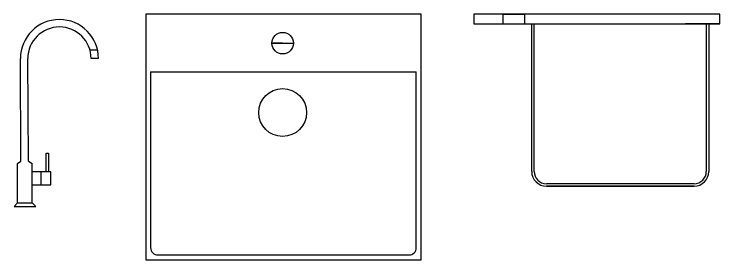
# Model space of a CAD drawing. Header units: millimetres. Extents: x -81 to 6320, y 1460 to 5690.
# Drawn here: x 4018.2 to 4161.7, y 1459.8 to 1509.8 of the extents above; entities that cross this region are included whole.
import ezdxf

# ---------------------------------------------------------------- set-up
doc = ezdxf.new("R2010")
doc.units = ezdxf.units.MM

# ---------------------------------------------------------------- blocks, each defined once
blk = doc.blocks.new('6-rob-elev')
at = {"color": 0, "linetype": 'ByBlock'}
for p, q in [((14.93, 20.07), (13.38, 20.07)), ((-0.64, -2.52), (-0.75, 18.33)), ((0.88, -2.52), (0.75, 18.33)), ((15.12, 18.33), (13.62, 18.33)), ((1.63, -11.03), (1.63, -2.99)), ((3.42, -4.71), (3.42, -7.36))]:
    blk.add_line(p, q, dxfattribs=at)
for p, q in [((-1.37, -2.99), (-0.64, -2.52)), ((0.88, -2.52), (1.63, -2.99)), ((-1.37, -11.03), (-1.37, -2.99)), ((-2.03, -11.73), (-1.37, -11.03)), ((-1.37, -11.03), (1.63, -11.03)), ((2.38, -11.73), (1.63, -11.03)), ((-2.03, -11.73), (2.38, -11.73))]:
    blk.add_line(p, q)
blk.add_lwpolyline([(4.51, -0.89), (4.95, -0.89), (4.95, -4.71), (4.51, -4.71)], close=True)
blk.add_lwpolyline([(1.63, -7.36), (5.46, -7.36), (5.46, -4.71), (1.63, -4.71)], dxfattribs=at)
for radius in [7.94, 6.44]:
    blk.add_arc((7.19, 18.33), radius, 0, 180, dxfattribs=at)

msp = doc.modelspace()

# ---------------------------------------------------------------- linework, layer by layer
for p, q in [((4111.66, 1509.79), (4111.66, 1507.79)), ((4117.56, 1509.79), (4121.97, 1509.79)), ((4117.56, 1509.79), (4117.56, 1507.79)), ((4121.97, 1509.79), (4121.97, 1507.79)), ((4111.66, 1507.79), (4161.66, 1507.79)), ((4123.4, 1477.79), (4123.4, 1507.79)), ((4123.9, 1477.79), (4123.9, 1507.79)), ((4161.66, 1507.79), (4154.66, 1507.79)), ((4158.9, 1507.79), (4158.9, 1477.79)), ((4159.4, 1507.79), (4159.4, 1477.79)), ((4072.78, 1503.88), (4070.57, 1503.88)), ((4070.57, 1503.88), (4074.98, 1503.88)), ((4045.94, 1498.05), (4099.94, 1498.05)), ((4156.4, 1475.29), (4126.4, 1475.29)), ((4156.4, 1474.79), (4126.4, 1474.79))]:
    msp.add_line(p, q)
msp.add_lwpolyline([(4044.94, 1459.79), (4100.94, 1459.79), (4100.94, 1509.79), (4044.94, 1509.79)], close=True)
for points in [[(4161.66, 1507.79), (4161.66, 1509.79), (4111.66, 1509.79), (4111.66, 1507.79)], [(4126.4, 1474.79), (4156.4, 1474.79)]]:
    msp.add_lwpolyline(points)
msp.add_lwpolyline([(4045.94, 1498.05), (4045.94, 1462.29, 0.414214), (4047.44, 1460.79), (4098.44, 1460.79, 0.414214), (4099.94, 1462.29), (4099.94, 1498.05)], format="xyb")
for centre, radius in [((4072.78, 1503.88), 2.2), ((4072.78, 1489.77), 4.87)]:
    msp.add_circle(centre, radius)
for centre, radius, start, end in [((4126.4, 1477.79), 3, 180, 270), ((4126.4, 1477.79), 2.5, 180, 270), ((4156.4, 1477.79), 3, 270, 0), ((4156.4, 1477.79), 2.5, 270, 0)]:
    msp.add_arc(centre, radius, start, end)

# ---------------------------------------------------------------- block references
msp.add_blockref('6-rob-elev', (4020.22, 1482.41))

doc.saveas('drawing.dxf')
